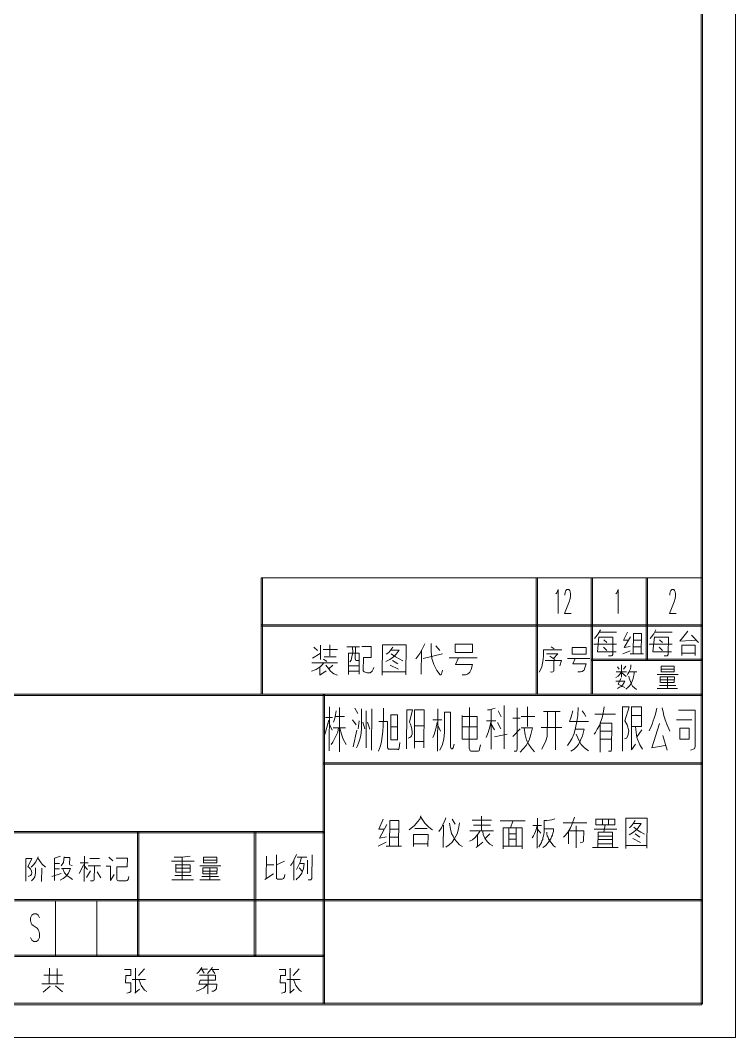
# Model space of a CAD drawing. Header units: millimetres. Extents: x 184 to 672, y 418 to 715.
# Drawn here: x 568.2 to 672.2, y 418 to 566 of the extents above; entities that cross this region are included whole.
import ezdxf

# ---------------------------------------------------------------- set-up
doc = ezdxf.new("R2010")
doc.units = ezdxf.units.MM
doc.layers.add('1', color=7, linetype='Continuous', lineweight=18)

msp = doc.modelspace()

# ---------------------------------------------------------------- linework, layer by layer
at = {"layer": '1', "color": 7, "linetype": 'Continuous'}
for p, q in [((672.18615, 417.9979), (672.18615, 714.79805)), ((667.1859, 422.89645), (667.1859, 709.89385)), ((667.3893, 709.89385), (667.3893, 422.89645)), ((603.18835, 467.8987), (603.18835, 484.8939)), ((603.18835, 484.8939), (603.3861, 484.8939)), ((603.2844, 484.8939), (667.2876, 484.8939)), ((603.3861, 484.8939), (603.3861, 467.8987)), ((643.1847, 467.8987), (643.1847, 484.8939)), ((643.1847, 484.8939), (643.3881, 484.8939)), ((643.3881, 484.8939), (643.3881, 467.8987)), ((651.1851, 467.8987), (651.1851, 484.8939)), ((651.1851, 484.8939), (651.3885, 484.8939)), ((651.3885, 484.8939), (651.3885, 467.8987)), ((659.1855, 472.8933), (659.1855, 484.8939)), ((659.1855, 484.8939), (659.3889, 484.8939)), ((659.3889, 484.8939), (659.3889, 472.8933)), ((646.021, 482.54915), (646.16225, 482.71865)), ((646.16225, 482.71865), (646.3713, 483.21585)), ((646.3713, 483.21585), (646.3713, 479.7185)), ((647.34875, 482.54915), (647.4222, 482.8825)), ((647.34875, 482.3853), (647.34875, 482.54915)), ((647.4222, 482.8825), (647.49, 483.052)), ((647.49, 483.052), (647.63125, 483.21585)), ((647.63125, 483.21585), (647.9081, 483.21585)), ((647.9081, 483.21585), (648.04935, 483.052)), ((648.04935, 483.052), (648.11715, 482.8825)), ((648.11715, 482.8825), (648.1906, 482.54915)), ((648.1906, 482.54915), (648.1906, 482.2158)), ((654.7559, 482.54915), (654.89715, 482.71865)), ((654.89715, 482.71865), (655.1062, 483.21585)), ((655.1062, 483.21585), (655.1062, 479.7185)), ((662.61505, 482.54915), (662.68285, 482.8825)), ((662.61505, 482.3853), (662.61505, 482.54915)), ((662.68285, 482.8825), (662.7563, 483.052)), ((662.7563, 483.052), (662.8919, 483.21585)), ((662.8919, 483.21585), (663.1744, 483.21585)), ((663.1744, 483.21585), (663.31565, 483.052)), ((663.31565, 483.052), (663.38345, 482.8825)), ((663.38345, 482.8825), (663.4569, 482.54915)), ((663.4569, 482.54915), (663.4569, 482.2158)), ((647.98155, 481.38525), (647.28095, 479.7185)), ((648.11715, 481.88245), (647.98155, 481.38525)), ((648.1906, 482.2158), (648.11715, 481.88245)), ((663.2422, 481.38525), (662.54725, 479.7185)), ((663.38345, 481.88245), (663.2422, 481.38525)), ((663.4569, 482.2158), (663.38345, 481.88245)), ((647.28095, 479.7185), (648.2584, 479.7185)), ((662.54725, 479.7185), (663.5247, 479.7185)), ((603.2844, 478.0461), (667.2876, 478.0461)), ((667.2876, 477.84835), (603.2844, 477.84835)), ((652.20775, 476.76355), (651.8631, 476.28895)), ((652.5185, 477.3229), (652.20775, 476.76355)), ((652.34335, 476.96695), (654.8576, 476.96695)), ((656.4509, 476.96695), (655.8972, 475.81435)), ((657.2758, 473.91595), (657.3097, 476.8031)), ((657.3097, 476.8031), (658.47925, 476.8031)), ((658.47925, 476.8031), (658.44535, 473.91595)), ((660.28725, 476.76355), (659.9426, 476.28895)), ((660.598, 477.3229), (660.28725, 476.76355)), ((660.42285, 476.96695), (662.9371, 476.96695)), ((665.2536, 477.12515), (664.0784, 475.6957)), ((667.2876, 478.0461), (667.2876, 477.84835)), ((611.81025, 475.1081), (611.81025, 473.0289)), ((613.18885, 475.15895), (613.18885, 473.5261)), ((620.7768, 470.75195), (620.822, 475.15895)), ((620.822, 475.15895), (624.26285, 475.15895)), ((624.26285, 475.15895), (624.2233, 470.8028)), ((626.98615, 475.30585), (626.5511, 474.41315)), ((627.89015, 475.3567), (627.9297, 474.1702)), ((631.38185, 474.0685), (631.38185, 475.255)), ((631.38185, 475.255), (633.9187, 475.255)), ((633.9187, 475.255), (633.9187, 474.01765)), ((651.55235, 475.26065), (654.8576, 475.26065)), ((651.8631, 476.28895), (651.6597, 476.0912)), ((652.30945, 476.28895), (652.07215, 474.1137)), ((652.27555, 476.2494), (654.34345, 476.2494)), ((653.03265, 475.89345), (653.45075, 475.49795)), ((654.34345, 476.2494), (654.30955, 473.75775)), ((655.8972, 475.81435), (656.5865, 475.81435)), ((656.89725, 476.3285), (655.965, 474.7465)), ((658.44535, 475.81435), (657.2758, 475.81435)), ((659.63185, 475.26065), (662.9371, 475.26065)), ((659.9426, 476.28895), (659.7392, 476.0912)), ((660.38895, 476.28895), (660.15165, 474.1137)), ((660.35505, 476.2494), (662.42295, 476.2494)), ((661.11215, 475.89345), (661.5246, 475.49795)), ((662.42295, 476.2494), (662.38905, 473.75775)), ((664.0784, 475.6957), (666.52485, 475.81435)), ((664.35525, 473.59955), (664.35525, 475.10245)), ((664.35525, 475.10245), (666.32145, 475.10245)), ((665.76775, 476.5658), (666.7678, 475.49795)), ((666.32145, 475.10245), (666.28755, 473.59955)), ((610.64635, 473.22665), (611.7707, 473.87075)), ((610.8215, 474.80865), (611.38085, 474.3171)), ((612.2001, 474.464), (614.30755, 474.464)), ((615.6466, 474.8595), (617.4998, 474.8595)), ((615.86695, 470.85365), (615.9065, 473.9216)), ((615.9065, 473.9216), (617.4546, 473.9216)), ((616.51105, 474.01765), (616.3811, 473.4244)), ((616.46585, 474.8595), (616.51105, 474.01765)), ((616.89525, 474.8595), (616.8557, 473.1306)), ((617.4546, 473.9216), (617.41505, 470.89885)), ((617.84445, 474.91035), (619.17785, 474.91035)), ((619.17785, 474.91035), (619.17785, 473.32835)), ((621.726, 474.01765), (621.38135, 473.76905)), ((622.02545, 474.41315), (621.726, 474.01765)), ((622.33055, 474.80865), (622.02545, 474.41315)), ((622.07065, 474.36795), (623.2741, 474.36795)), ((622.1102, 473.8199), (622.71475, 473.4244)), ((622.7995, 473.76905), (622.3701, 473.37355)), ((623.2741, 474.36795), (622.7995, 473.76905)), ((626.25165, 473.87075), (625.6923, 473.1306)), ((626.5511, 474.41315), (626.25165, 473.87075)), ((626.51155, 474.26625), (626.46635, 470.89885)), ((626.7658, 473.1758), (629.5682, 473.8199)), ((627.9297, 474.1702), (628.01445, 473.1758)), ((629.17835, 474.3171), (628.5738, 475.01205)), ((633.9187, 474.01765), (631.38185, 474.01765)), ((646.93065, 474.4414), (644.24125, 474.4414)), ((644.24125, 474.4414), (644.24125, 474.08545)), ((644.24125, 474.08545), (644.24125, 473.61085)), ((644.65935, 473.84815), (646.34305, 473.84815)), ((645.34865, 474.87645), (645.795, 474.56005)), ((646.34305, 473.84815), (645.68765, 473.13625)), ((648.4166, 473.8086), (648.4166, 474.7578)), ((648.4166, 474.7578), (650.4506, 474.7578)), ((650.4506, 473.76905), (648.4166, 473.76905)), ((650.4506, 474.7578), (650.4506, 473.76905)), ((652.07215, 474.1137), (654.7898, 474.1137)), ((652.96485, 474.8256), (653.45075, 474.31145)), ((654.30955, 473.75775), (654.20785, 473.59955)), ((656.82945, 474.2719), (655.7955, 473.83685)), ((655.965, 474.7465), (656.86335, 474.9047)), ((658.79, 473.83685), (656.82945, 473.83685)), ((657.3097, 474.86515), (658.47925, 474.86515)), ((660.15165, 474.1137), (662.8693, 474.1137)), ((661.04435, 474.8256), (661.5246, 474.31145)), ((662.38905, 473.75775), (662.28735, 473.59955)), ((666.28755, 473.9555), (664.38915, 473.9555)), ((610.5616, 472.5317), (614.26235, 472.5317)), ((612.02495, 472.18705), (611.81025, 471.9893)), ((612.28485, 472.5317), (612.02495, 472.18705)), ((612.23965, 473.07975), (612.71425, 472.72945)), ((612.33005, 473.4244), (614.09285, 473.4244)), ((613.01935, 471.64465), (612.5843, 472.18705)), ((613.61825, 472.18705), (613.01935, 471.64465)), ((616.25115, 472.93285), (616.08165, 472.68425)), ((616.3811, 473.4244), (616.25115, 472.93285)), ((616.8557, 473.1306), (616.94045, 472.882)), ((616.94045, 472.882), (617.36985, 472.882)), ((618.05915, 473.32835), (618.01395, 471.3452)), ((619.17785, 473.32835), (618.05915, 473.32835)), ((621.8955, 473.0289), (621.33615, 472.72945)), ((622.3701, 473.37355), (621.8955, 473.0289)), ((621.9407, 472.18705), (623.14415, 471.5938)), ((622.28535, 472.882), (623.0594, 472.3848)), ((622.71475, 473.4244), (623.23455, 473.1306)), ((623.23455, 473.1306), (623.7939, 472.83115)), ((628.01445, 473.1758), (628.27435, 472.28875)), ((628.27435, 472.28875), (628.74895, 471.39605)), ((630.5174, 473.2775), (634.608, 473.2775)), ((631.896, 473.2775), (631.4666, 472.28875)), ((631.4666, 472.28875), (633.9187, 472.28875)), ((633.9187, 472.28875), (633.704, 471.54295)), ((644.10565, 472.4639), (644.00395, 471.94975)), ((644.17345, 473.0176), (644.10565, 472.4639)), ((644.24125, 473.61085), (644.17345, 473.0176)), ((644.4842, 472.8594), (646.86285, 472.8594)), ((645.1735, 473.4922), (645.8967, 473.0176)), ((645.7611, 472.81985), (645.7272, 471.3565)), ((646.86285, 472.8594), (646.6199, 472.10795)), ((647.7273, 473.1758), (650.99865, 473.1758)), ((648.82905, 473.1758), (648.4844, 472.3848)), ((648.4844, 472.3848), (650.4506, 472.3848)), ((650.4506, 472.3848), (650.27545, 471.79155)), ((651.2868, 473.04585), (667.2876, 473.04585)), ((667.2876, 472.8481), (651.2868, 472.8481)), ((654.1344, 473.56), (653.68805, 473.56)), ((654.20785, 473.59955), (654.1344, 473.56)), ((655.60905, 472.22095), (655.57515, 470.43555)), ((656.95375, 472.22095), (656.95375, 471.9441)), ((662.2139, 473.56), (661.76755, 473.56)), ((662.28735, 473.59955), (662.2139, 473.56)), ((667.2876, 473.04585), (667.2876, 472.8481)), ((611.0362, 471.4921), (610.52205, 471.29435)), ((611.16615, 471.54295), (611.0362, 471.4921)), ((611.33565, 471.64465), (611.16615, 471.54295)), ((611.59555, 471.8424), (611.33565, 471.64465)), ((611.81025, 471.9893), (611.59555, 471.8424)), ((611.7255, 471.8424), (611.7255, 470.75195)), ((611.7255, 470.75195), (612.6295, 471.3452)), ((613.01935, 471.64465), (613.23405, 471.3452)), ((613.23405, 471.3452), (613.5335, 471.0966)), ((613.5335, 471.0966), (613.7482, 470.9497)), ((613.7482, 470.9497), (614.26235, 470.75195)), ((617.41505, 472.091), (615.9065, 472.091)), ((615.9065, 471.29435), (617.36985, 471.29435)), ((618.01395, 471.3452), (618.1439, 471.1983)), ((618.1439, 471.1983), (618.57895, 471.0966)), ((618.57895, 471.0966), (619.0479, 471.0966)), ((619.0479, 471.0966), (619.3078, 471.29435)), ((619.3078, 471.29435), (619.48295, 471.5938)), ((619.48295, 471.5938), (619.5677, 471.8424)), ((620.822, 471.1983), (624.2233, 471.1983)), ((628.74895, 471.39605), (629.22355, 470.8028)), ((629.22355, 470.8028), (629.3535, 470.8028)), ((629.3535, 470.8028), (629.39305, 470.89885)), ((629.39305, 470.89885), (629.5682, 471.4469)), ((632.88475, 470.8028), (632.4158, 470.8028)), ((633.18985, 470.89885), (632.88475, 470.8028)), ((633.44975, 471.0514), (633.18985, 470.89885)), ((633.5345, 471.14745), (633.44975, 471.0514)), ((633.704, 471.54295), (633.5345, 471.14745)), ((643.8627, 471.5938), (643.6254, 471.15875)), ((644.00395, 471.94975), (643.8627, 471.5938)), ((645.41645, 471.15875), (645.2413, 471.1983)), ((645.58595, 471.23785), (645.41645, 471.15875)), ((645.68765, 471.2774), (645.58595, 471.23785)), ((645.7272, 471.3565), (645.68765, 471.2774)), ((649.62005, 471.1983), (649.2415, 471.1983)), ((649.863, 471.2774), (649.62005, 471.1983)), ((650.07205, 471.39605), (649.863, 471.2774)), ((650.13985, 471.47515), (650.07205, 471.39605)), ((650.27545, 471.79155), (650.13985, 471.47515)), ((654.81805, 471.22655), (656.33225, 471.22655)), ((655.0271, 471.9441), (655.2644, 471.58815)), ((655.40565, 470.91015), (655.0949, 470.59375)), ((655.60905, 471.22655), (655.40565, 470.91015)), ((655.64295, 471.06835), (656.26445, 470.5542)), ((656.23055, 472.06275), (655.8859, 471.58815)), ((656.5074, 470.9497), (656.40005, 470.75195)), ((656.643, 471.14745), (656.5074, 470.9497)), ((656.88595, 471.66725), (656.643, 471.14745)), ((656.7108, 471.22655), (657.81255, 471.22655)), ((656.95375, 471.9441), (656.88595, 471.66725)), ((657.434, 470.9497), (657.3323, 470.5542)), ((657.434, 471.22655), (657.434, 470.9497)), ((660.78445, 470.83105), (663.84675, 470.83105)), ((663.2648, 471.22655), (661.2986, 471.22655)), ((661.3325, 471.22655), (661.3325, 472.06275)), ((661.3325, 472.06275), (663.2648, 472.06275)), ((661.3325, 471.6277), (663.2309, 471.6277)), ((663.2648, 472.06275), (663.2648, 471.22655)), ((654.75025, 469.88185), (656.0554, 469.88185)), ((655.0949, 470.59375), (654.78415, 470.396)), ((655.50735, 470.2378), (655.0949, 469.4468)), ((655.0949, 469.4468), (656.0893, 468.93265)), ((655.7503, 469.2886), (655.57515, 469.09085)), ((655.9537, 469.6841), (655.7503, 469.2886)), ((656.0554, 469.88185), (655.9537, 469.6841)), ((656.7786, 469.24905), (656.5752, 469.01175)), ((656.643, 470.59375), (656.6769, 470.3169)), ((656.6769, 470.3169), (656.88595, 469.80275)), ((657.02155, 469.605), (656.7786, 469.24905)), ((656.88595, 469.80275), (657.02155, 469.40725)), ((657.15715, 469.8423), (657.02155, 469.605)), ((657.02155, 469.40725), (657.1967, 469.1304)), ((657.2984, 470.2378), (657.15715, 469.8423)), ((657.3323, 470.5542), (657.2984, 470.2378)), ((661.0952, 469.24905), (663.5021, 469.24905)), ((661.2308, 469.64455), (661.2308, 470.51465)), ((661.2308, 470.51465), (663.2987, 470.51465)), ((661.2647, 470.04005), (663.2987, 470.04005)), ((663.2648, 469.64455), (661.2647, 469.64455)), ((662.26475, 470.51465), (662.26475, 468.85355)), ((663.2987, 470.51465), (663.2648, 469.64455)), ((487.28425, 467.99475), (667.2876, 467.99475)), ((667.2876, 467.797), (487.28425, 467.797)), ((612.1888, 422.89645), (612.1888, 467.8987)), ((612.1888, 467.8987), (612.38655, 467.8987)), ((612.38655, 467.8987), (612.38655, 422.89645)), ((655.2983, 468.9722), (655.0271, 468.814)), ((655.57515, 469.09085), (655.2983, 468.9722)), ((656.5752, 469.01175), (656.23055, 468.69535)), ((657.1967, 469.1304), (657.77865, 468.6558)), ((663.74505, 468.77445), (660.78445, 468.77445)), ((667.2876, 467.99475), (667.2876, 467.797)), ((638.5404, 466.328), (638.5065, 460.0226)), ((613.09845, 466.11895), (613.06455, 459.74575)), ((614.0081, 464.94375), (613.9064, 464.45785)), ((613.9403, 464.7347), (615.32455, 464.7347)), ((614.0759, 465.56525), (614.0081, 464.94375)), ((614.5844, 466.05115), (614.5505, 459.6045)), ((616.81615, 465.91555), (617.2512, 465.1528)), ((617.7597, 465.8421), (617.7597, 462.93235)), ((618.46595, 465.56525), (618.43205, 460.1582)), ((619.27955, 465.8421), (619.24565, 459.81355)), ((620.9689, 464.52565), (620.9689, 465.91555)), ((623.03115, 464.94375), (622.04805, 464.94375)), ((622.04805, 464.94375), (622.04805, 461.33905)), ((623.03115, 461.27125), (623.03115, 464.94375)), ((624.31935, 460.0226), (624.35325, 465.7065)), ((624.35325, 465.7065), (625.1951, 465.7065)), ((625.1951, 465.7065), (624.7544, 463.90415)), ((625.4663, 460.0904), (625.4663, 465.7065)), ((625.4663, 465.7065), (626.88445, 465.7065)), ((626.88445, 465.7065), (626.85055, 460.1582)), ((628.8789, 465.8421), (628.845, 459.67795)), ((629.85635, 465.36185), (629.82245, 462.37865)), ((629.85635, 465.36185), (630.7321, 465.36185)), ((630.7321, 465.36185), (630.7321, 460.29945)), ((632.3932, 464.87595), (632.3932, 461.40685)), ((634.6193, 464.7347), (632.3932, 464.7347)), ((633.47235, 466.05115), (633.43845, 460.5085)), ((634.5854, 461.40685), (634.6193, 464.7347)), ((636.4499, 465.7065), (636.077, 465.7065)), ((636.85105, 465.8421), (636.4499, 465.7065)), ((636.6533, 465.7743), (636.6533, 459.9548)), ((637.19005, 465.91555), (636.85105, 465.8421)), ((637.63075, 465.56525), (638.0997, 464.6669)), ((640.43315, 465.98335), (640.39925, 459.9548)), ((641.00945, 464.7347), (642.96435, 464.7347)), ((641.9191, 466.11895), (641.9191, 463.277)), ((644.21865, 465.42965), (646.64815, 465.42965)), ((644.82885, 465.42965), (644.82885, 463.7629)), ((646.0097, 465.42965), (645.9758, 459.88135)), ((648.51265, 465.56525), (648.27535, 464.6669)), ((649.2189, 464.87595), (649.0833, 463.97195)), ((649.2867, 466.05115), (649.2189, 464.87595)), ((650.1681, 465.1528), (649.863, 465.56525)), ((650.39975, 464.7347), (650.1681, 465.1528)), ((651.68795, 465.07935), (654.69375, 465.07935)), ((652.9705, 465.49745), (652.7671, 464.52565)), ((653.0722, 466.11895), (652.9705, 465.49745)), ((655.74465, 466.1924), (655.74465, 459.67795)), ((655.74465, 466.11895), (656.7221, 466.11895)), ((656.7221, 466.11895), (656.08365, 464.1132)), ((656.9933, 466.11895), (658.51315, 466.11895)), ((657.0611, 466.11895), (657.0272, 459.88135)), ((657.0611, 464.87595), (658.47925, 464.87595)), ((658.51315, 466.11895), (658.51315, 463.277)), ((660.5076, 465.07935), (660.3381, 464.45785)), ((660.711, 465.91555), (660.5076, 465.07935)), ((661.51895, 465.98335), (661.68845, 465.1528)), ((661.68845, 465.1528), (661.75625, 464.8025)), ((661.75625, 464.8025), (661.82405, 464.5991)), ((663.8524, 465.6387), (666.3158, 465.6387)), ((666.3158, 465.6387), (666.2819, 460.36725)), ((613.03065, 464.181), (612.42045, 462.1018)), ((612.55605, 464.5991), (613.5674, 464.5991)), ((613.06455, 463.6951), (613.4996, 462.7233)), ((613.9064, 464.45785), (613.703, 463.90415)), ((616.44325, 464.2488), (616.98565, 463.48605)), ((617.4546, 464.1132), (617.2851, 462.93235)), ((617.9631, 463.90415), (618.2682, 462.93235)), ((618.66935, 463.90415), (619.00835, 462.86455)), ((620.29655, 463.97195), (621.5791, 463.97195)), ((620.8672, 462.5199), (620.9011, 463.41825)), ((620.9011, 463.41825), (620.9689, 464.52565)), ((621.5791, 463.97195), (621.5791, 460.4407)), ((624.7544, 463.90415), (624.89, 463.6273)), ((624.89, 463.6273), (625.0256, 463.1414)), ((625.5341, 463.35045), (626.88445, 463.35045)), ((628.167, 464.2488), (629.44955, 464.2488)), ((628.7772, 463.83635), (628.5738, 462.93235)), ((628.845, 463.5595), (629.2857, 462.5877)), ((635.9753, 464.1132), (637.32565, 464.1132)), ((636.5855, 463.90415), (636.4499, 463.2092)), ((636.6533, 463.6273), (637.12225, 462.79675)), ((637.56295, 463.83635), (638.0319, 462.93235)), ((639.7947, 464.45785), (640.83995, 464.45785)), ((644.82885, 463.7629), (644.79495, 462.7233)), ((648.27535, 464.6669), (648.03805, 463.97195)), ((648.03805, 463.97195), (650.77265, 463.97195)), ((649.0833, 463.97195), (648.91945, 463.0736)), ((652.36595, 463.41825), (652.06085, 462.86455)), ((652.53545, 463.90415), (652.36595, 463.41825)), ((652.50155, 459.5367), (652.50155, 463.7629)), ((652.50155, 463.7629), (654.18525, 463.7629)), ((652.7671, 464.52565), (652.53545, 463.90415)), ((654.18525, 463.7629), (654.15135, 459.9548)), ((656.08365, 464.1132), (656.417, 463.48605)), ((656.417, 463.48605), (656.6543, 462.6555)), ((658.51315, 463.277), (657.095, 463.277)), ((659.90305, 463.277), (659.59795, 462.6555)), ((660.033, 463.6273), (659.90305, 463.277)), ((661.1178, 463.6951), (659.9991, 460.1582)), ((660.2025, 464.1132), (660.033, 463.6273)), ((660.3381, 464.45785), (660.2025, 464.1132)), ((661.82405, 464.5991), (661.92575, 464.2488)), ((661.92575, 464.2488), (662.02745, 463.97195)), ((662.02745, 463.97195), (662.16305, 463.6273)), ((662.16305, 463.6273), (662.632, 462.5877)), ((665.81295, 464.2488), (663.58685, 464.2488)), ((615.46015, 463.0736), (613.6691, 463.0736)), ((614.3132, 462.44645), (614.0081, 461.75715)), ((614.4488, 463.0736), (614.3132, 462.44645)), ((614.61265, 463.00015), (614.84995, 462.1696)), ((614.84995, 462.1696), (615.12115, 461.40685)), ((616.57885, 460.29945), (617.0817, 462.7233)), ((617.6919, 461.96055), (617.5224, 461.40685)), ((617.7258, 462.37865), (617.6919, 461.96055)), ((617.7597, 462.93235), (617.7258, 462.37865)), ((620.66945, 461.0622), (620.7655, 461.82495)), ((620.7655, 461.82495), (620.8672, 462.5199)), ((623.03115, 463.2092), (622.08195, 463.2092)), ((625.0595, 461.89275), (624.9578, 461.75715)), ((625.0256, 463.1414), (625.0934, 462.86455)), ((625.1273, 462.1696), (625.0595, 461.89275)), ((625.0934, 462.86455), (625.1273, 462.44645)), ((625.1273, 462.44645), (625.1273, 462.1696)), ((628.3365, 462.1018), (628.1331, 461.6837)), ((628.5738, 462.93235), (628.3365, 462.1018)), ((629.82245, 462.37865), (629.75465, 461.4803)), ((632.461, 463.2092), (634.6193, 463.2092)), ((636.2126, 462.37865), (635.9075, 461.6837)), ((636.4499, 463.2092), (636.2126, 462.37865)), ((637.12225, 461.75715), (638.9811, 462.1696)), ((639.7608, 461.82495), (640.83995, 462.93235)), ((641.00945, 463.0736), (642.631, 463.0736)), ((641.41625, 463.00015), (641.58575, 462.034)), ((641.58575, 462.034), (641.7835, 461.27125)), ((642.3937, 462.1018), (642.1564, 461.27125)), ((642.631, 463.0736), (642.3937, 462.1018)), ((643.8853, 463.1414), (646.88545, 463.1414)), ((644.76105, 461.82495), (644.59155, 461.1978)), ((644.79495, 462.7233), (644.76105, 461.82495)), ((648.68215, 462.2374), (648.37705, 461.4803)), ((648.91945, 463.0736), (648.68215, 462.2374)), ((648.88555, 462.86455), (650.1681, 462.86455)), ((649.0155, 462.1696), (649.2189, 461.6159)), ((649.8969, 461.89275), (649.6257, 461.27125)), ((650.1681, 462.86455), (649.8969, 461.89275)), ((651.82355, 462.37865), (651.62015, 462.1696)), ((652.06085, 462.86455), (651.82355, 462.37865)), ((654.15135, 462.5877), (652.53545, 462.5877)), ((656.5187, 461.89275), (656.3153, 461.5481)), ((656.6543, 462.6555), (656.5187, 461.89275)), ((657.59785, 463.2092), (657.83515, 461.6837)), ((657.86905, 461.82495), (658.54705, 462.79675)), ((662.23085, 459.81355), (661.62065, 461.96055)), ((665.40615, 463.00015), (664.0558, 463.00015)), ((664.0558, 463.00015), (664.0558, 461.40685)), ((665.40615, 461.40685), (665.40615, 463.00015)), ((613.6013, 460.9944), (613.364, 460.6441)), ((614.0081, 461.75715), (613.6013, 460.9944)), ((615.12115, 461.40685), (615.56185, 460.6441)), ((617.1834, 460.4407), (617.0478, 460.1582)), ((617.3529, 460.85315), (617.1834, 460.4407)), ((617.5224, 461.40685), (617.3529, 460.85315)), ((620.22875, 459.67795), (620.53385, 460.4407)), ((620.53385, 460.4407), (620.66945, 461.0622)), ((621.5791, 460.4407), (621.5791, 460.1582)), ((622.04805, 461.33905), (622.99725, 461.33905)), ((623.2628, 460.0904), (623.3645, 460.92095)), ((624.6527, 461.6159), (624.551, 461.5481)), ((624.8222, 461.6837), (624.6527, 461.6159)), ((624.9578, 461.75715), (624.8222, 461.6837)), ((625.5341, 461.0622), (626.81665, 461.0622)), ((629.55125, 460.6441), (629.1501, 459.81355)), ((629.75465, 461.4803), (629.55125, 460.6441)), ((630.7321, 460.29945), (630.8338, 460.0226)), ((631.105, 460.1582), (631.2406, 460.71755)), ((632.3932, 461.40685), (634.5854, 461.40685)), ((633.43845, 460.5085), (633.43845, 460.0904)), ((634.9244, 459.9548), (635.06, 460.5763)), ((641.7157, 460.5085), (641.28065, 460.0226)), ((642.1564, 461.27125), (641.7157, 460.5085)), ((641.7835, 461.27125), (642.1225, 460.6441)), ((642.1225, 460.6441), (642.4615, 460.1582)), ((644.35425, 460.6441), (644.11695, 460.23165)), ((644.59155, 461.1978), (644.35425, 460.6441)), ((648.03805, 460.92095), (647.73295, 460.5085)), ((648.37705, 461.4803), (648.03805, 460.92095)), ((649.0494, 460.29945), (648.71605, 459.9548)), ((649.3545, 460.6441), (649.0494, 460.29945)), ((649.2189, 461.6159), (649.4223, 461.1978)), ((649.6257, 461.27125), (649.3545, 460.6441)), ((649.4223, 461.1978), (649.7274, 460.6441)), ((649.7274, 460.6441), (650.1342, 460.23165)), ((652.53545, 461.40685), (654.11745, 461.40685)), ((656.3153, 461.5481), (656.01585, 461.4803)), ((657.0272, 459.88135), (657.59785, 460.71755)), ((657.83515, 461.6837), (658.24195, 460.5763)), ((658.24195, 460.5763), (658.64875, 459.9548)), ((659.9991, 460.1582), (661.95965, 460.5085)), ((664.0558, 461.40685), (665.40615, 461.40685)), ((666.2819, 460.36725), (666.248, 460.1582)), ((621.5791, 460.1582), (621.613, 460.0904)), ((621.613, 460.0904), (621.6808, 459.9548)), ((621.6808, 459.9548), (621.7486, 459.9548)), ((621.7486, 459.9548), (623.06505, 459.9548)), ((623.06505, 459.9548), (623.13285, 459.88135)), ((623.13285, 459.88135), (623.20065, 459.9548)), ((623.20065, 459.9548), (623.2628, 460.0904)), ((630.8338, 460.0226), (630.9355, 460.0226)), ((630.9355, 460.0226), (631.105, 460.1582)), ((633.43845, 460.0904), (633.57405, 459.74575)), ((633.57405, 459.74575), (633.67575, 459.67795)), ((633.67575, 459.67795), (634.6193, 459.67795)), ((634.6193, 459.67795), (634.7549, 459.67795)), ((634.7549, 459.67795), (634.8905, 459.74575)), ((634.8905, 459.74575), (634.9244, 459.9548)), ((640.3032, 459.67795), (639.9642, 459.67795)), ((640.39925, 459.9548), (640.3032, 459.67795)), ((641.28065, 460.0226), (640.83995, 459.5367)), ((642.4615, 460.1582), (642.93045, 459.6045)), ((644.11695, 460.23165), (643.987, 459.9548)), ((648.71605, 459.9548), (648.20755, 459.67795)), ((650.1342, 460.23165), (650.46755, 459.9548)), ((650.46755, 459.9548), (650.80655, 459.74575)), ((653.88015, 459.67795), (653.6824, 459.67795)), ((654.01575, 459.67795), (653.88015, 459.67795)), ((654.08355, 459.74575), (654.01575, 459.67795)), ((654.15135, 459.9548), (654.08355, 459.74575)), ((666.15195, 460.0226), (665.64345, 459.81355)), ((666.2141, 460.0904), (666.15195, 460.0226)), ((666.248, 460.1582), (666.2141, 460.0904)), ((612.28485, 457.99425), (667.2876, 457.99425)), ((667.2876, 457.7965), (612.28485, 457.7965)), ((667.2876, 457.99425), (667.2876, 457.7965)), ((626.39855, 450.282), (626.246, 449.7848)), ((626.39855, 450.08425), (626.66975, 449.6379)), ((630.04845, 449.98255), (629.85635, 449.44015)), ((635.24645, 450.23115), (635.2069, 448.15195)), ((648.7443, 450.08425), (648.39965, 449.08985)), ((620.92935, 449.7848), (620.3135, 448.3497)), ((621.43785, 448.9938), (620.38695, 447.01065)), ((621.8616, 445.97105), (621.90115, 449.58705)), ((621.90115, 449.58705), (623.2176, 449.58705)), ((623.2176, 449.58705), (623.17805, 445.97105)), ((625.47195, 448.8469), (624.6979, 448.248)), ((625.93525, 449.3893), (625.47195, 448.8469)), ((626.246, 449.7848), (625.93525, 449.3893)), ((626.66975, 449.6379), (626.9805, 449.19155)), ((626.9805, 449.19155), (627.44945, 448.69435)), ((627.44945, 448.69435), (627.83365, 448.40055)), ((629.3874, 448.54745), (629.04275, 448.00505)), ((629.6586, 449.08985), (629.3874, 448.54745)), ((629.85635, 449.44015), (629.6586, 449.08985)), ((629.69815, 448.8921), (629.6586, 445.67725)), ((630.59085, 449.19155), (630.7095, 448.3497)), ((630.9807, 449.7848), (631.40445, 449.04465)), ((632.02595, 449.2424), (631.86775, 448.40055)), ((633.89045, 449.6379), (636.68155, 449.6379)), ((634.043, 448.8921), (636.52335, 448.8921)), ((637.9641, 449.5362), (641.5688, 449.5362)), ((638.38785, 445.4795), (638.38785, 448.54745)), ((638.38785, 448.54745), (641.1394, 448.54745)), ((639.20145, 445.92585), (639.20145, 448.4966)), ((639.7834, 449.48535), (639.4331, 448.54745)), ((640.28625, 448.4966), (640.28625, 445.92585)), ((641.1394, 448.54745), (641.1394, 445.4795)), ((642.69315, 448.8469), (643.9757, 448.8469)), ((643.31465, 448.79605), (643.1621, 448.29885)), ((643.3542, 449.9317), (643.31465, 445.57555)), ((644.74975, 449.58705), (644.3599, 449.58705)), ((644.3599, 449.58705), (644.3599, 448.3497)), ((645.13395, 449.6379), (644.74975, 449.58705)), ((645.4447, 449.68875), (645.13395, 449.6379)), ((645.8741, 449.83565), (645.4447, 449.68875)), ((647.1171, 449.2424), (650.5297, 449.2424)), ((648.16235, 448.54745), (647.8177, 447.9542)), ((648.39965, 449.08985), (648.16235, 448.54745)), ((649.0155, 448.79605), (648.97595, 445.6264)), ((651.8518, 448.94295), (651.8518, 449.83565)), ((654.60335, 448.94295), (651.8518, 448.94295)), ((651.9309, 449.7848), (654.60335, 449.7848)), ((652.81795, 449.7848), (652.81795, 449.04465)), ((653.2078, 448.94295), (653.0157, 447.90335)), ((653.6711, 449.7848), (653.6711, 449.04465)), ((654.60335, 449.7848), (654.60335, 448.94295)), ((656.19665, 445.53035), (656.2362, 449.9317)), ((656.2362, 449.9317), (659.3324, 449.9317)), ((657.0498, 448.79605), (656.73905, 448.54745)), ((657.321, 449.19155), (657.0498, 448.79605)), ((657.5922, 449.58705), (657.321, 449.19155)), ((657.36055, 449.1407), (658.44535, 449.1407)), ((657.39445, 448.5983), (657.93685, 448.2028)), ((658.01595, 448.54745), (657.63175, 448.15195)), ((658.44535, 449.1407), (658.01595, 448.54745)), ((659.3324, 449.9317), (659.29285, 445.57555)), ((487.28425, 447.99375), (612.28485, 447.99375)), ((612.28485, 447.796), (487.28425, 447.796)), ((585.18745, 429.8968), (585.18745, 447.8977)), ((585.3852, 447.8977), (585.3852, 429.8968)), ((602.1883, 429.8968), (602.1883, 447.8977)), ((602.38605, 447.8977), (602.38605, 429.8968)), ((612.28485, 447.99375), (612.28485, 447.796)), ((620.3135, 448.3497), (621.08755, 448.3497)), ((620.38695, 447.01065), (621.3983, 447.2084)), ((623.17805, 448.3497), (621.8616, 448.3497)), ((621.90115, 447.1632), (623.2176, 447.1632)), ((625.3533, 445.82415), (625.3533, 447.5587)), ((625.3533, 447.5587), (627.44945, 447.5587)), ((627.3308, 448.44575), (625.5115, 448.44575)), ((627.44945, 447.5587), (627.4099, 445.82415)), ((627.83365, 448.40055), (628.10485, 448.248)), ((630.7095, 448.3497), (630.86205, 447.7056)), ((630.86205, 447.7056), (631.0937, 447.3101)), ((631.0937, 447.3101), (631.2858, 446.86375)), ((631.67565, 447.65475), (631.2858, 446.96545)), ((631.86775, 448.40055), (631.67565, 447.65475)), ((633.54015, 448.1011), (636.98665, 448.1011)), ((634.3142, 447.11235), (633.93, 446.7677)), ((634.70405, 447.60955), (634.3142, 447.11235)), ((634.62495, 447.457), (634.62495, 445.875)), ((634.97525, 448.00505), (634.70405, 447.60955)), ((635.399, 448.00505), (635.4781, 447.5587)), ((635.4781, 447.5587), (635.70975, 447.01065)), ((635.70975, 447.01065), (636.06005, 446.5191)), ((636.44425, 447.65475), (635.7493, 446.96545)), ((639.20145, 447.65475), (640.2467, 447.65475)), ((642.77225, 447.36095), (642.58015, 447.0615)), ((642.93045, 447.65475), (642.77225, 447.36095)), ((643.083, 448.00505), (642.93045, 447.65475)), ((643.1621, 448.29885), (643.083, 448.00505)), ((643.3542, 448.3497), (643.85705, 447.75645)), ((644.1678, 447.0615), (644.12825, 446.8129)), ((644.2469, 447.3101), (644.1678, 447.0615)), ((644.28645, 447.60955), (644.2469, 447.3101)), ((644.32035, 447.90335), (644.28645, 447.60955)), ((644.3599, 448.15195), (644.32035, 447.90335)), ((644.3599, 448.40055), (645.7159, 448.40055)), ((644.3599, 448.3497), (644.3599, 448.15195)), ((644.74975, 447.90335), (644.74975, 447.65475)), ((644.74975, 447.65475), (644.7893, 447.36095)), ((644.7893, 447.36095), (644.9023, 447.1632)), ((644.9023, 447.1632), (644.9814, 446.9146)), ((645.40515, 447.2084), (645.29215, 446.9146)), ((645.56335, 447.457), (645.40515, 447.2084)), ((645.6029, 447.75645), (645.56335, 447.457)), ((645.7159, 448.00505), (645.6029, 447.75645)), ((645.7159, 448.40055), (645.7159, 448.00505)), ((647.42785, 447.457), (647.15665, 447.1632)), ((647.8177, 447.9542), (647.42785, 447.457)), ((647.89115, 446.21965), (647.89115, 448.1011)), ((647.89115, 448.1011), (650.1003, 448.1011)), ((650.1003, 448.1011), (650.06075, 446.61515)), ((651.62015, 448.3497), (654.9141, 448.3497)), ((652.16255, 445.7281), (652.2021, 447.90335)), ((652.2021, 447.90335), (654.2926, 447.90335)), ((652.2021, 447.3101), (654.25305, 447.3101)), ((654.2926, 447.90335), (654.25305, 445.67725)), ((657.20235, 447.8073), (656.6995, 447.50785)), ((657.63175, 448.15195), (657.20235, 447.8073)), ((657.55265, 447.65475), (658.2476, 447.1632)), ((657.93685, 448.2028), (658.4058, 447.90335)), ((658.4058, 447.90335), (658.90865, 447.60955)), ((621.35875, 446.4174), (620.19485, 445.875)), ((623.5679, 445.875), (621.35875, 445.875)), ((627.4099, 446.21965), (625.3533, 446.21965)), ((630.51175, 446.07275), (630.04845, 445.7281)), ((630.94115, 446.4174), (630.51175, 446.07275)), ((631.2858, 446.96545), (630.94115, 446.4174)), ((631.2858, 446.86375), (631.7152, 446.36655)), ((631.7152, 446.36655), (632.02595, 446.07275)), ((632.02595, 446.07275), (632.4497, 445.82415)), ((633.93, 446.7677), (633.5006, 446.56995)), ((634.43285, 445.67725), (635.43855, 446.4174)), ((636.06005, 446.5191), (636.44425, 446.1688)), ((636.44425, 446.1688), (636.87365, 445.92585)), ((641.1394, 445.875), (638.38785, 445.875)), ((640.28625, 446.86375), (639.20145, 446.86375)), ((643.8175, 446.1236), (643.58585, 445.7733)), ((643.93615, 446.36655), (643.8175, 446.1236)), ((644.01525, 446.61515), (643.93615, 446.36655)), ((644.12825, 446.8129), (644.01525, 446.61515)), ((644.5181, 445.92585), (644.1678, 445.67725)), ((644.74975, 446.1236), (644.5181, 445.92585)), ((644.9814, 446.4174), (644.74975, 446.1236)), ((644.9814, 446.9146), (645.13395, 446.666)), ((645.13395, 446.666), (644.9814, 446.4174)), ((645.29215, 446.9146), (645.13395, 446.666)), ((645.13395, 446.666), (645.29215, 446.4174)), ((645.29215, 446.4174), (645.48425, 446.21965)), ((645.48425, 446.21965), (645.7159, 445.92585)), ((645.7159, 445.92585), (645.9871, 445.7281)), ((649.9082, 446.4174), (649.59745, 446.32135)), ((650.02685, 446.46825), (649.9082, 446.4174)), ((650.06075, 446.61515), (650.02685, 446.46825)), ((655.1062, 445.67725), (651.3885, 445.67725)), ((654.2926, 446.8129), (652.2021, 446.8129)), ((652.2021, 446.21965), (654.25305, 446.21965)), ((656.2362, 445.97105), (659.29285, 445.97105)), ((657.2419, 446.96545), (658.3267, 446.36655)), ((568.97195, 444.0444), (569.83075, 444.0444)), ((569.83075, 444.0444), (569.2488, 442.8579)), ((570.763, 444.32125), (570.41835, 443.5698)), ((570.7291, 444.08395), (571.03985, 443.60935)), ((573.14165, 444.1235), (573.10775, 440.87475)), ((574.0061, 444.40035), (573.14165, 444.1235)), ((574.52025, 444.2817), (574.41855, 443.4907)), ((574.55415, 444.2026), (575.3508, 444.2026)), ((575.3508, 444.2026), (575.31125, 443.2534)), ((577.4865, 444.40035), (577.4526, 440.71655)), ((578.2436, 444.0444), (579.69, 444.0444)), ((581.04035, 444.24215), (581.59405, 443.728)), ((582.0743, 444.1235), (583.72975, 444.1235)), ((583.72975, 444.1235), (583.6902, 442.8579)), ((590.8431, 444.24215), (590.53235, 444.24215)), ((591.28945, 444.24215), (590.8431, 444.24215)), ((591.7019, 444.24215), (591.28945, 444.24215)), ((592.08045, 444.32125), (591.7019, 444.24215)), ((591.7019, 444.24215), (591.7019, 440.99905)), ((592.83755, 444.40035), (592.08045, 444.32125)), ((594.80375, 443.4116), (594.80375, 444.24215)), ((594.80375, 444.24215), (596.73605, 444.24215)), ((596.73605, 444.24215), (596.73605, 443.4116)), ((603.94545, 444.38905), (603.91155, 441.17985)), ((605.42575, 444.5868), (605.39185, 441.2985)), ((608.3242, 444.6659), (607.94565, 443.8297)), ((608.4259, 444.2704), (609.8384, 444.2704)), ((609.0474, 444.2704), (608.83835, 443.5133)), ((610.5955, 444.5868), (610.5616, 441.1403)), ((568.97195, 444.00485), (568.93805, 440.7561)), ((569.3505, 442.81835), (569.2488, 442.89745)), ((569.4861, 442.6997), (569.3505, 442.81835)), ((569.59345, 442.58105), (569.4861, 442.6997)), ((569.55955, 442.6997), (569.72905, 442.3833)), ((570.0737, 443.13475), (569.72905, 442.81835)), ((570.41835, 443.5698), (570.0737, 443.13475)), ((570.38445, 442.6997), (570.35055, 441.94825)), ((571.03985, 443.60935), (571.31105, 443.2534)), ((571.27715, 442.66015), (571.24325, 440.71655)), ((571.31105, 443.2534), (571.79695, 442.81835)), ((573.14165, 443.3325), (573.86485, 443.3325)), ((573.14165, 442.5415), (573.86485, 442.5415)), ((574.41855, 443.4907), (574.1078, 442.97655)), ((574.1417, 442.6206), (575.4525, 442.6206)), ((574.35075, 442.58105), (574.58805, 441.9878)), ((575.4525, 442.6206), (575.17565, 441.9087)), ((575.31125, 443.2534), (575.3508, 443.13475)), ((575.3508, 443.13475), (575.69545, 443.05565)), ((577.3848, 443.1743), (576.7294, 441.86915)), ((576.87065, 443.4116), (578.0063, 443.4116)), ((577.4187, 442.97655), (577.9385, 442.4624)), ((578.0063, 442.97655), (579.83125, 442.97655)), ((578.9329, 442.937), (578.899, 440.95385)), ((580.6279, 442.937), (581.2494, 442.937)), ((581.2494, 442.937), (581.2494, 440.87475)), ((582.2099, 442.8579), (582.176, 440.99905)), ((583.6902, 442.8579), (582.2099, 442.8579)), ((590.1538, 443.68845), (593.42515, 443.68845)), ((590.73575, 442.66015), (592.87145, 442.66015)), ((590.76965, 442.0669), (590.76965, 443.21385)), ((590.76965, 443.13475), (592.83755, 443.13475)), ((592.83755, 443.13475), (592.83755, 442.0669)), ((594.2557, 443.0161), (597.318, 443.0161)), ((594.70205, 441.8296), (594.70205, 442.6997)), ((594.70205, 442.6997), (596.76995, 442.6997)), ((596.73605, 443.4116), (594.76985, 443.4116)), ((594.80375, 443.8071), (596.70215, 443.8071)), ((595.736, 442.6997), (595.736, 441.0386)), ((596.76995, 442.6997), (596.73605, 441.8296)), ((603.91155, 443.15735), (605.0133, 443.15735)), ((606.5614, 443.6715), (605.39185, 443.1178)), ((607.6688, 443.3551), (607.42585, 443.0387)), ((607.94565, 443.8297), (607.6688, 443.3551)), ((607.94565, 440.903), (607.94565, 443.86925)), ((608.5276, 442.84095), (608.3242, 442.485)), ((608.83835, 443.5133), (608.5276, 442.84095)), ((608.70275, 442.68275), (609.183, 442.1686)), ((608.77055, 443.3551), (609.45985, 443.3551)), ((609.3186, 442.60365), (609.0813, 441.9313)), ((609.45985, 443.3551), (609.3186, 442.60365)), ((609.9401, 443.8297), (609.9401, 441.8522)), ((569.62735, 441.5923), (569.3166, 441.4341)), ((569.79685, 441.71095), (569.62735, 441.5923)), ((569.72905, 442.3833), (569.83075, 442.02735)), ((569.83075, 442.02735), (569.79685, 441.71095)), ((570.28275, 441.39455), (570.0059, 441.0386)), ((570.35055, 441.94825), (570.28275, 441.39455)), ((572.7631, 441.4341), (574.0739, 441.86915)), ((574.38465, 441.15725), (573.9383, 440.9143)), ((574.7632, 441.4341), (574.38465, 441.15725)), ((574.58805, 441.9878), (574.9327, 441.5923)), ((575.17565, 441.9087), (574.7632, 441.4341)), ((574.9327, 441.5923), (575.3508, 441.2759)), ((575.3508, 441.2759), (575.76325, 440.99905)), ((578.38485, 442.26465), (577.79725, 441.2759)), ((579.31145, 442.146), (579.86515, 441.23635)), ((581.2494, 440.87475), (581.79745, 441.71095)), ((583.83145, 440.99905), (583.93315, 441.4341)), ((590.63405, 441.5923), (593.0127, 441.5923)), ((592.83755, 442.0669), (590.76965, 442.0669)), ((594.56645, 441.4341), (596.97335, 441.4341)), ((594.73595, 442.2251), (596.76995, 442.2251)), ((596.73605, 441.8296), (594.73595, 441.8296)), ((603.7364, 441.02165), (604.97375, 441.8522)), ((605.39185, 441.2985), (605.39185, 441.1403)), ((605.39185, 441.1403), (605.56135, 441.0612)), ((605.56135, 441.0612), (606.25065, 441.0612)), ((606.25065, 441.0612), (606.42015, 441.1403)), ((606.42015, 441.1403), (606.5275, 441.2985)), ((606.5275, 441.2985), (606.5614, 441.41715)), ((606.5614, 441.41715), (606.6292, 441.73355)), ((608.392, 441.10075), (608.25075, 440.9821)), ((608.70275, 441.41715), (608.392, 441.10075)), ((609.0813, 441.9313), (608.70275, 441.41715)), ((610.5616, 441.1403), (610.42035, 440.9821)), ((570.0059, 441.0386), (569.76295, 440.8352)), ((578.7634, 440.79565), (578.38485, 440.79565)), ((578.8312, 440.87475), (578.7634, 440.79565)), ((578.899, 440.95385), (578.8312, 440.87475)), ((582.176, 440.99905), (582.2438, 440.9143)), ((582.2438, 440.9143), (582.31725, 440.87475)), ((582.31725, 440.87475), (582.41895, 440.79565)), ((582.41895, 440.79565), (582.52065, 440.79565)), ((582.52065, 440.79565), (583.5546, 440.79565)), ((583.5546, 440.79565), (583.6902, 440.87475)), ((583.6902, 440.87475), (583.76365, 440.9143)), ((583.76365, 440.9143), (583.83145, 440.99905)), ((590.1877, 440.95385), (593.3517, 440.95385)), ((597.2163, 440.95385), (594.2557, 440.95385)), ((610.35255, 440.94255), (610.0418, 440.94255)), ((610.42035, 440.9821), (610.35255, 440.94255)), ((567.28825, 438.09495), (667.2876, 438.09495)), ((667.2876, 438.09495), (667.2876, 437.8972)), ((667.2876, 437.8972), (567.28825, 437.8972)), ((573.28855, 437.8972), (573.28855, 429.8968)), ((579.28885, 437.8972), (579.28885, 429.8968)), ((569.81945, 435.81235), (569.62735, 435.4338)), ((569.62735, 435.4338), (569.62735, 435.05525)), ((570.1076, 436.00445), (569.81945, 435.81235)), ((570.48615, 436.00445), (570.1076, 436.00445)), ((570.7743, 435.81235), (570.48615, 436.00445)), ((570.96075, 435.4338), (570.7743, 435.81235)), ((569.62735, 435.05525), (569.7234, 434.67105)), ((569.7234, 434.67105), (569.81945, 434.47895)), ((569.81945, 434.47895), (570.01155, 434.2925)), ((570.01155, 434.2925), (570.5822, 433.9083)), ((570.5822, 433.9083), (570.7743, 433.72185)), ((570.7743, 433.72185), (570.87035, 433.52975)), ((569.81945, 432.19635), (569.62735, 432.5749)), ((570.1076, 432.00425), (569.81945, 432.19635)), ((570.7743, 432.19635), (570.48615, 432.00425)), ((570.96075, 432.5749), (570.7743, 432.19635)), ((570.87035, 433.52975), (570.96075, 433.14555)), ((570.96075, 433.14555), (570.96075, 432.5749)), ((570.48615, 432.00425), (570.1076, 432.00425)), ((567.28825, 429.9985), (612.28485, 429.9985)), ((612.28485, 429.7951), (567.28825, 429.7951)), ((585.3852, 429.8968), (585.18745, 429.8968)), ((602.38605, 429.8968), (602.1883, 429.8968)), ((612.28485, 429.9985), (612.28485, 429.7951)), ((572.345, 425.8853), (572.3789, 428.1001)), ((573.51455, 428.06055), (573.51455, 425.84575)), ((583.31165, 427.90235), (584.2439, 427.90235)), ((584.2439, 427.90235), (584.21, 427.03225)), ((584.8993, 428.1001), (584.8993, 424.5745)), ((585.34565, 427.03225), (586.20445, 428.021)), ((594.26135, 427.7837), (594.05795, 427.5464)), ((594.5721, 428.21875), (594.26135, 427.7837)), ((594.4026, 427.9419), (595.3631, 427.9419)), ((594.5382, 427.90235), (594.88285, 427.3882)), ((596.1202, 428.21875), (595.397, 427.34865)), ((595.8829, 427.90235), (597.01855, 427.90235)), ((596.1202, 427.82325), (596.46485, 427.34865)), ((605.8156, 427.90235), (606.7422, 427.90235)), ((606.7422, 427.90235), (606.7083, 427.03225)), ((607.3976, 428.1001), (607.3976, 424.5745)), ((607.84395, 427.03225), (608.7084, 428.021)), ((571.5879, 427.11135), (574.2773, 427.11135)), ((583.4868, 427.03225), (583.4529, 425.9644)), ((584.21, 427.03225), (583.4868, 427.03225)), ((584.4134, 426.47855), (586.3796, 426.47855)), ((585.44735, 426.3599), (585.7242, 425.5689)), ((594.05795, 427.5464), (593.815, 427.34865)), ((594.32915, 426.3599), (594.12575, 425.76665)), ((594.22745, 427.11135), (596.53265, 427.11135)), ((596.53265, 426.3599), (594.32915, 426.3599)), ((595.47045, 427.03225), (595.4309, 424.37675)), ((596.53265, 427.11135), (596.53265, 426.3599)), ((605.9851, 427.03225), (605.9512, 425.9644)), ((606.7083, 427.03225), (605.9851, 427.03225)), ((606.91735, 426.47855), (608.8779, 426.47855)), ((607.9513, 426.3599), (608.22815, 425.5689)), ((574.4807, 425.84575), (571.27715, 425.84575)), ((571.4862, 424.61405), (572.52015, 425.4898)), ((573.27725, 425.52935), (574.2773, 424.6536)), ((583.4529, 425.9644), (584.2439, 425.9644)), ((584.2439, 425.9644), (584.2439, 424.7327)), ((584.82585, 424.45585), (585.48125, 425.0491)), ((585.7242, 425.5689), (586.23835, 424.93045)), ((586.23835, 424.93045), (586.5491, 424.69315)), ((594.15965, 424.93045), (593.7472, 424.77225)), ((594.12575, 425.76665), (596.7417, 425.76665)), ((594.5382, 425.08865), (594.15965, 424.93045)), ((594.81505, 425.2073), (594.5382, 425.08865)), ((595.2953, 425.68755), (594.81505, 425.2073)), ((596.49875, 424.8909), (596.26145, 424.77225)), ((596.6061, 425.00955), (596.49875, 424.8909)), ((596.6739, 425.16775), (596.6061, 425.00955)), ((596.7417, 425.76665), (596.6739, 425.16775)), ((605.9512, 425.9644), (606.7422, 425.9644)), ((606.7422, 425.9644), (606.7422, 424.7327)), ((607.3298, 424.45585), (607.9852, 425.0491)), ((608.22815, 425.5689), (608.7423, 424.93045)), ((608.7423, 424.93045), (609.05305, 424.69315)), ((584.03485, 424.5745), (583.6224, 424.45585)), ((584.2439, 424.7327), (584.03485, 424.5745)), ((596.26145, 424.77225), (596.0185, 424.77225)), ((606.5388, 424.5745), (606.12635, 424.45585)), ((606.7422, 424.7327), (606.5388, 424.5745)), ((208.4398, 422.99815), (667.2876, 422.99815)), ((667.2876, 422.79475), (208.4398, 422.79475)), ((667.2876, 422.99815), (667.2876, 422.79475)), ((183.54025, 417.9979), (672.18615, 417.9979))]:
    msp.add_line(p, q, dxfattribs=at)

doc.saveas('drawing.dxf')
